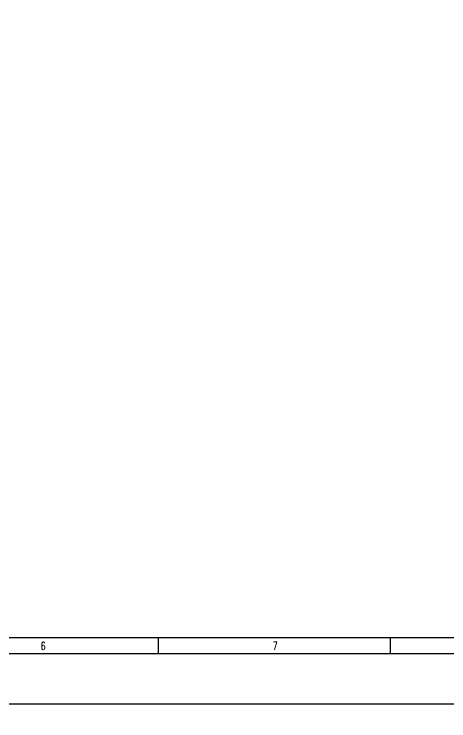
# Model space of a CAD drawing. Header units: inches. Extents: x 6 to 109360, y -14990 to 740552.
# Drawn here: x 45123 to 58688, y 514679 to 536748 of the extents above; entities that cross this region are included whole.
import ezdxf

# ---------------------------------------------------------------- set-up
doc = ezdxf.new("R2010")
doc.units = ezdxf.units.IN
doc.header["$MEASUREMENT"] = 0
doc.styles.add('HZ', font='txt_____.ttf', dxfattribs={"width": 0.7, "bigfont": 'HZTXT'})
doc.styles.get("Standard").update_dxf_attribs({"font": 'txt', "bigfont": 'gbcbig.shx'})
doc.dimstyles.new('Standard-yuanban', dxfattribs={"dimtxt": 800, "dimasz": 0.18, "dimexe": 0.18, "dimexo": 0.0625, "dimgap": 0.09, "dimtad": 0, "dimtih": 1, "dimtoh": 1, "dimdec": 4, "dimlfac": 0.02, "dimzin": 0, "dimdsep": 46, "dimtxsty": 'Standard', "dimcen": 0.09, "dimadec": 0, "dimazin": 0, "dimtfac": 1, "dimtdec": 4, "dimtofl": 0, "dimtmove": 0, "dimatfit": 3, "dimfxl": 1, "dimtolj": 1, "dimtzin": 0, "dimarcsym": 0})

# ---------------------------------------------------------------- blocks, each defined once
blk = doc.blocks.new('*D52')
at = {"color": 0, "lineweight": -2, "transparency": 16777216}
for p, q in [((4934, 516767), (4934, 515203)), ((71834, 516767), (71834, 515203)), ((4935, 515204), (35584, 515204)), ((71834, 515204), (41185, 515204))]:
    blk.add_line(p, q, dxfattribs=at)
at = {"color": 0, "transparency": 16777216}
for points in [[(4935, 515204), (4935, 515204), (4934, 515204)], [(71834, 515204), (71834, 515204), (71834, 515204)]]:
    blk.add_solid(points, dxfattribs=at)
at = {"layer": 'Defpoints', "color": 0, "transparency": 16777216}
for p in [(4934, 516767), (71834, 516767), (71834, 515204)]:
    blk.add_point(p, dxfattribs=at)
at = {"color": 0, "transparency": 16777216, "insert": (38384, 515204), "char_height": 800, "attachment_point": 5}
blk.add_mtext('\\A1;1338.0000', dxfattribs=at)

msp = doc.modelspace()

# ---------------------------------------------------------------- linework, layer by layer
msp.add_lwpolyline([(6184.44132, 558316.91725), (71330.44132, 558316.91725), (71330.44132, 517266.91725), (6184.44132, 517266.91725)], close=True)
at = {"color": 4, "flags": 128}
for points in [[(49615.44132, 517266.91725), (49615.44132, 516766.91725)], [(56853.94132, 517266.91725), (56853.94132, 516766.91725)], [(71834.44132, 516766.91725), (4934.44132, 516766.91725)]]:
    msp.add_lwpolyline(points, dxfattribs=at)

# ---------------------------------------------------------------- texts
at = {"color": 0, "style": 'HZ', "width": 0.7}
for s, p in [('6', (45953.67198, 516891.91725)), ('7', (53192.17198, 516891.91725))]:
    msp.add_text(s, height=250, dxfattribs=at).set_placement(p)

# ---------------------------------------------------------------- dimensions: what is measured, and where the dimension line sits
dim = msp.add_linear_dim(base=(71834.44132, 515203.5746), p1=(4934.44132, 516766.91725), p2=(71834.44132, 516766.91725), dimstyle='Standard-yuanban')
dim.commit()
dim.dimension.update_dxf_attribs({"geometry": '*D52', "text_midpoint": (38384.44132, 515203.5746)})

doc.saveas('drawing.dxf')
